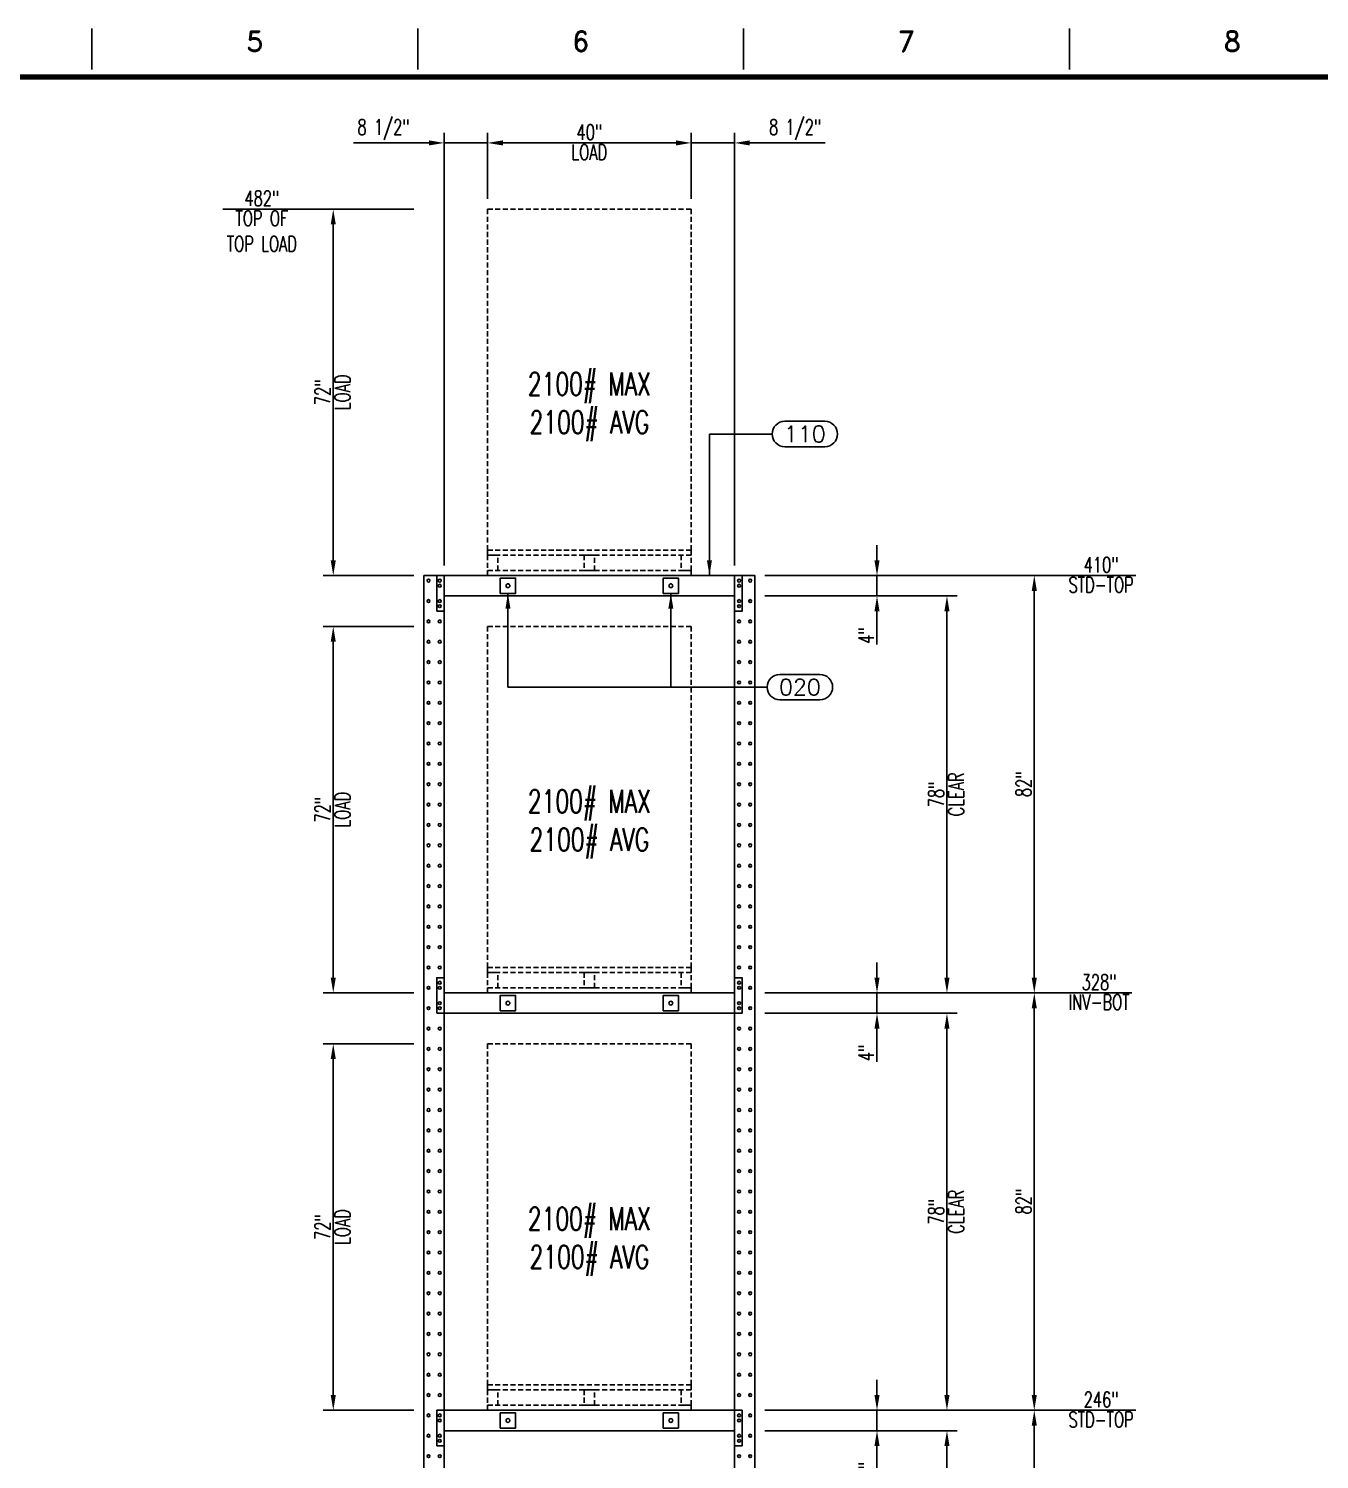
# Model space of a CAD drawing. Extents: x -224 to 820, y -160 to 534.
# Drawn here: x 29.2 to 282.7, y 236.4 to 517.5 of the extents above; entities that cross this region are included whole.
import ezdxf
from ezdxf.enums import TextEntityAlignment as Align

# ---------------------------------------------------------------- set-up
doc = ezdxf.new("R2010")
doc.units = 0
doc.header["$LTSCALE"] = 8
doc.header["$MEASUREMENT"] = 0
doc.linetypes.add('HIDDEN2', pattern=[0.1875, 0.125, -0.0625])
doc.layers.get('DEFPOINTS').update_dxf_attribs({"linetype": 'CONTINUOUS'})
for name, color, linetype in [('BORD', 15, 'CONTINUOUS'), ('FDIM', 2, 'CONTINUOUS'), ('RACKDIM', 7, 'CONTINUOUS'), ('RACKLOAD', 254, 'HIDDEN2'), ('RACKPALLET', 254, 'HIDDEN2'), ('RACKSHELF', 20, 'CONTINUOUS'), ('RACKUPRIGHT', 180, 'CONTINUOUS'), ('TEXTL', 3, 'CONTINUOUS')]:
    doc.layers.add(name, color=color, linetype=linetype)
doc.styles.add('2thirds', font='romans.shx', dxfattribs={"width": 0.7})
doc.styles.add('DCMARCH', font='stylu.ttf', dxfattribs={"width": 0.75, "oblique": 15})
doc.styles.add('ROMAND', font='ROMAND')
doc.styles.add('SIMPLEX', font='SIMPLEX')
doc.dimstyles.new('2tfrac16', dxfattribs={"dimscale": 32, "dimtxt": 0.0938, "dimasz": 0.0938, "dimexe": 0.0625, "dimexo": 0.0625, "dimgap": 0.01, "dimtad": 1, "dimdec": 4, "dimzin": 1, "dimdsep": 46, "dimlunit": 5, "dimtxsty": '2thirds', "dimcen": 0.09, "dimclrd": 256, "dimclre": 256, "dimclrt": 256, "dimadec": 0, "dimazin": 0, "dimtfac": 0.75, "dimtdec": 4, "dimtmove": 0, "dimatfit": 0, "dimfxl": 0, "dimfrac": 2, "dimtolj": 1, "dimtzin": 0, "dimarcsym": 0})
doc.dimstyles.new('2tfrac32', dxfattribs={"dimscale": 32, "dimtxt": 0.0938, "dimasz": 0.0938, "dimexe": 0.0625, "dimexo": 0.0625, "dimgap": 0.01, "dimtad": 1, "dimdec": 5, "dimzin": 1, "dimdsep": 46, "dimlunit": 5, "dimtxsty": '2thirds', "dimcen": 0.09, "dimclrd": 256, "dimclre": 256, "dimclrt": 256, "dimadec": 0, "dimazin": 0, "dimtfac": 0.75, "dimtdec": 4, "dimtmove": 0, "dimatfit": 0, "dimfxl": 0, "dimfrac": 2, "dimtolj": 1, "dimtzin": 0, "dimarcsym": 0})

# ---------------------------------------------------------------- blocks, each defined once
blk = doc.blocks.new('sbord_d')
at = {"layer": 'BORD'}
for p, q in [((8, 20.0625), (8, 20.3125)), ((10, 20.0625), (10, 20.3125)), ((12, 20.0625), (12, 20.3125)), ((14, 20.0625), (14, 20.3125))]:
    blk.add_line(p, q, dxfattribs=at)
at = {"layer": 'BORD', "const_width": 0.0313}
blk.add_lwpolyline([(-0.0156, -0.0156), (32.0156, -0.0156), (32.0156, 20.0156), (-0.0156, 20.0156)], close=True, dxfattribs=at)
at = {"layer": 'BORD', "style": 'ROMAND'}
for s, p in [('5', (9, 20.2344)), ('6', (11, 20.2344)), ('7', (13, 20.2344)), ('8', (15, 20.2344))]:
    blk.add_text(s, height=0.125, dxfattribs=at).set_placement(p, align=Align.MIDDLE)
at = {"layer": 'TEXTL', "flags": 8}
for tag, height, style, p in [('TITLE1', 0.1562, 'SIMPLEX', (30.2656, 2.776)), ('TITLE2', 0.1562, 'SIMPLEX', (30.2656, 2.4427)), ('CHK', 0.0938, 'SIMPLEX', (29.8281, 0.8828)), ('APP', 0.0938, 'SIMPLEX', (30.7031, 0.8828)), ('JOB#', 0.125, 'ROMAND', (30.1198, 0.1328)), ('SHT', 0.125, 'ROMAND', (31.1927, 0.1328)), ('REV', 0.125, 'ROMAND', (31.7891, 0.1328))]:
    blk.add_attdef(tag, text='', height=height, dxfattribs=dict(at, style=style)).set_placement(p, align=Align.MIDDLE)
at = {"layer": 'TEXTL', "style": 'SIMPLEX', "flags": 8}
for tag, height, p in [('CUSTOMER', 0.1562, (30.2656, 1.6968)), ('LOCATION', 0.125, (30.2656, 1.3635)), ('REVC', 0.0781, (20.2594, 0.9448)), ('CCHK', 0.0781, (27.2554, 0.9434)), ('REVB', 0.0781, (20.2594, 0.6948)), ('BCHK', 0.0781, (27.2554, 0.6834)), ('REVA', 0.0781, (20.2594, 0.4448)), ('ACHK', 0.0781, (27.2554, 0.4434))]:
    blk.add_attdef(tag, text='', height=height, dxfattribs=at).set_placement(p, align=Align.CENTER)
at = {"layer": 'TEXTL', "flags": 8}
for tag, p, height, style in [('REVCDESC', (20.6253, 0.9434), 0.0781, 'SIMPLEX'), ('REVBDESC', (20.6253, 0.6834), 0.0781, 'SIMPLEX'), ('REVADESC', (20.6253, 0.4434), 0.0781, 'SIMPLEX'), ('DWG#', (30.0549, -0.5661), 0.0938, 'ROMAND')]:
    blk.add_attdef(tag, p, '', height=height, dxfattribs=dict(at, style=style))
at = {"layer": 'TEXTL', "style": 'DCMARCH', "oblique": 15, "width": 0.75, "flags": 8}
for tag, p in [('CBY', (26.7554, 0.9434)), ('BBY', (26.7554, 0.6834)), ('ABY', (26.7554, 0.4434))]:
    blk.add_attdef(tag, text='', height=0.0781, dxfattribs=at).set_placement(p, align=Align.CENTER)
at = {"layer": 'TEXTL', "style": 'SIMPLEX', "flags": 8}
for tag, height, width, p, p2 in [('CAPP', 0.0781, 1.292308, (27.5883, 0.9437), (27.9633, 0.9437)), ('CDT', 0.0781, 1.866, (28.0712, 0.9434), (28.46, 0.9434)), ('SCALE', 0.0938, 1.702732, (31.2344, 0.8374), (31.9413, 0.8374)), ('BAPP', 0.0781, 1.292308, (27.5883, 0.6834), (27.9633, 0.6834)), ('BDT', 0.0781, 1.866, (28.0712, 0.6831), (28.46, 0.6831)), ('DATE', 0.0938, 2.134634, (28.6094, 0.4624), (29.3146, 0.4624)), ('CHKDT', 0.0938, 1.555556, (29.4844, 0.4624), (30.1719, 0.4624)), ('APPDT', 0.0938, 1.555556, (30.3594, 0.4624), (31.0469, 0.4624)), ('PLOT#', 0.0938, 8.555556, (31.2344, 0.4624), (31.9219, 0.4624)), ('AAPP', 0.0781, 1.275949, (27.5881, 0.4434), (27.9631, 0.4434)), ('ADT', 0.0781, 1.833263, (28.0712, 0.4434), (28.46, 0.4434))]:
    blk.add_attdef(tag, text='', height=height, dxfattribs=dict(at, width=width)).set_placement(p, p2, align=Align.FIT)
at = {"layer": 'TEXTL', "style": 'DCMARCH', "oblique": 15, "width": 0.75, "flags": 8}
blk.add_attdef('DRBY', (28.5931, 0.8208), '', height=0.125, dxfattribs=at)
blk = doc.blocks.new('*D167')
at = {"layer": 'DEFPOINTS', "color": 0}
for p in [(171.82, 246), (171.82, 242), (195.82, 242)]:
    blk.add_point(p, dxfattribs=at)
at = {"layer": 'RACKDIM', "lineweight": -2}
for p, q in [((195.82, 249), (195.82, 252)), ((173.82, 246), (197.82, 246)), ((195.82, 246), (195.82, 242)), ((173.82, 242), (197.82, 242)), ((195.82, 239), (195.82, 232.46))]:
    blk.add_line(p, q, dxfattribs=at)
at = {"layer": 'RACKDIM'}
for points in [[(195.32, 249), (196.32, 249), (195.82, 246)], [(195.32, 239), (196.32, 239), (195.82, 242)]]:
    blk.add_solid(points, dxfattribs=at)
at = {"layer": 'RACKDIM', "insert": (193.72, 234.23), "char_height": 3.002, "attachment_point": 5, "rotation": 89.9998, "style": '2thirds'}
blk.add_mtext('\\A1;4"', dxfattribs=at)
blk = doc.blocks.new('*D166')
at = {"layer": 'DEFPOINTS', "color": 0}
for p in [(171.82, 242), (171.82, 164), (209.56, 164)]:
    blk.add_point(p, dxfattribs=at)
at = {"layer": 'RACKDIM', "lineweight": -2}
for p, q in [((173.82, 242), (211.56, 242)), ((209.56, 239), (209.56, 167)), ((173.82, 164), (211.56, 164))]:
    blk.add_line(p, q, dxfattribs=at)
at = {"layer": 'RACKDIM'}
for points in [[(209.06, 239), (210.06, 239), (209.56, 242)], [(209.06, 167), (210.06, 167), (209.56, 164)]]:
    blk.add_solid(points, dxfattribs=at)
at = {"layer": 'RACKDIM', "char_height": 3.002, "attachment_point": 5, "rotation": 89.9998, "style": '2thirds'}
for s, insert in [('\\A1;CLEAR', (211.38, 203)), ('\\A1;78"', (207.46, 203))]:
    blk.add_mtext(s, dxfattribs=dict(at, insert=insert))
blk = doc.blocks.new('*D165')
at = {"layer": 'DEFPOINTS', "color": 0}
for p in [(171.82, 246), (171.82, 164), (226.72, 164)]:
    blk.add_point(p, dxfattribs=at)
at = {"layer": 'RACKDIM', "lineweight": -2}
for p, q in [((173.82, 246), (228.72, 246)), ((226.72, 243), (226.72, 167)), ((173.82, 164), (228.72, 164))]:
    blk.add_line(p, q, dxfattribs=at)
at = {"layer": 'RACKDIM'}
for points in [[(226.22, 243), (227.22, 243), (226.72, 246)], [(226.22, 167), (227.22, 167), (226.72, 164)]]:
    blk.add_solid(points, dxfattribs=at)
at = {"layer": 'RACKDIM', "insert": (224.62, 205), "char_height": 3.002, "attachment_point": 5, "rotation": 89.9998, "style": '2thirds'}
blk.add_mtext('\\A1;82"', dxfattribs=at)
blk = doc.blocks.new('*D164')
at = {"layer": 'DEFPOINTS', "color": 0}
for p in [(171.82, 246), (232.72, 246), (108.82, 0)]:
    blk.add_point(p, dxfattribs=at)
at = {"layer": 'RACKDIM', "lineweight": -2}
blk.add_line((173.82, 246), (246.65, 246), dxfattribs=at)
at = {"layer": 'RACKDIM', "attachment_point": 5, "style": '2thirds'}
for s, insert, char_height in [('\\A1;246"', (239.85, 248.11), 3.002), ('\\A1;STD-TOP', (239.85, 244.18), 3.0016)]:
    blk.add_mtext(s, dxfattribs=dict(at, insert=insert, char_height=char_height))
blk = doc.blocks.new('*D163')
at = {"layer": 'DEFPOINTS', "color": 0}
for p in [(171.82, 328), (171.82, 324), (195.82, 324)]:
    blk.add_point(p, dxfattribs=at)
at = {"layer": 'RACKDIM', "lineweight": -2}
for p, q in [((195.82, 331), (195.82, 334)), ((173.82, 328), (197.82, 328)), ((195.82, 328), (195.82, 324)), ((173.82, 324), (197.82, 324)), ((195.82, 321), (195.82, 314.46))]:
    blk.add_line(p, q, dxfattribs=at)
at = {"layer": 'RACKDIM'}
for points in [[(195.32, 331), (196.32, 331), (195.82, 328)], [(195.32, 321), (196.32, 321), (195.82, 324)]]:
    blk.add_solid(points, dxfattribs=at)
at = {"layer": 'RACKDIM', "insert": (193.72, 316.23), "char_height": 3.002, "attachment_point": 5, "rotation": 89.9998, "style": '2thirds'}
blk.add_mtext('\\A1;4"', dxfattribs=at)
blk = doc.blocks.new('*D162')
at = {"layer": 'DEFPOINTS', "color": 0}
for p in [(171.82, 324), (171.82, 246), (209.56, 246)]:
    blk.add_point(p, dxfattribs=at)
at = {"layer": 'RACKDIM', "lineweight": -2}
for p, q in [((173.82, 324), (211.56, 324)), ((209.56, 321), (209.56, 249)), ((173.82, 246), (211.56, 246))]:
    blk.add_line(p, q, dxfattribs=at)
at = {"layer": 'RACKDIM'}
for points in [[(209.06, 321), (210.06, 321), (209.56, 324)], [(209.06, 249), (210.06, 249), (209.56, 246)]]:
    blk.add_solid(points, dxfattribs=at)
at = {"layer": 'RACKDIM', "char_height": 3.002, "attachment_point": 5, "rotation": 89.9998, "style": '2thirds'}
for s, insert in [('\\A1;78"', (207.46, 285)), ('\\A1;CLEAR', (211.38, 285))]:
    blk.add_mtext(s, dxfattribs=dict(at, insert=insert))
blk = doc.blocks.new('*D161')
at = {"layer": 'DEFPOINTS', "color": 0}
for p in [(171.82, 328), (171.82, 246), (226.72, 246)]:
    blk.add_point(p, dxfattribs=at)
at = {"layer": 'RACKDIM', "lineweight": -2}
for p, q in [((173.82, 328), (228.72, 328)), ((226.72, 325), (226.72, 249)), ((173.82, 246), (228.72, 246))]:
    blk.add_line(p, q, dxfattribs=at)
at = {"layer": 'RACKDIM'}
for points in [[(226.22, 325), (227.22, 325), (226.72, 328)], [(226.22, 249), (227.22, 249), (226.72, 246)]]:
    blk.add_solid(points, dxfattribs=at)
at = {"layer": 'RACKDIM', "insert": (224.62, 287), "char_height": 3.002, "attachment_point": 5, "rotation": 89.9998, "style": '2thirds'}
blk.add_mtext('\\A1;82"', dxfattribs=at)
blk = doc.blocks.new('*D160')
at = {"layer": 'DEFPOINTS', "color": 0}
for p in [(171.82, 328), (232.72, 328), (108.82, 0)]:
    blk.add_point(p, dxfattribs=at)
at = {"layer": 'RACKDIM', "lineweight": -2}
for p, q in [((173.82, 328), (220.72, 328)), ((220.72, 328), (226.72, 328)), ((226.72, 328), (245.85, 328))]:
    blk.add_line(p, q, dxfattribs=at)
at = {"layer": 'RACKDIM', "attachment_point": 5, "style": '2thirds'}
for s, insert, char_height in [('\\A1;328"', (239.45, 330.11), 3.002), ('\\A1;INV-BOT', (239.45, 326.18), 3.0016)]:
    blk.add_mtext(s, dxfattribs=dict(at, insert=insert, char_height=char_height))
blk = doc.blocks.new('*D159')
at = {"layer": 'DEFPOINTS', "color": 0}
for p in [(171.82, 410), (171.82, 406), (195.82, 406)]:
    blk.add_point(p, dxfattribs=at)
at = {"layer": 'RACKDIM', "lineweight": -2}
for p, q in [((195.82, 413), (195.82, 416)), ((173.82, 410), (197.82, 410)), ((195.82, 410), (195.82, 406)), ((173.82, 406), (197.82, 406)), ((195.82, 403), (195.82, 396.46))]:
    blk.add_line(p, q, dxfattribs=at)
at = {"layer": 'RACKDIM'}
for points in [[(195.32, 413), (196.32, 413), (195.82, 410)], [(195.32, 403), (196.32, 403), (195.82, 406)]]:
    blk.add_solid(points, dxfattribs=at)
at = {"layer": 'RACKDIM', "insert": (193.72, 398.23), "char_height": 3.002, "attachment_point": 5, "rotation": 89.9998, "style": '2thirds'}
blk.add_mtext('\\A1;4"', dxfattribs=at)
blk = doc.blocks.new('*D158')
at = {"layer": 'DEFPOINTS', "color": 0}
for p in [(171.82, 406), (171.82, 328), (209.56, 328)]:
    blk.add_point(p, dxfattribs=at)
at = {"layer": 'RACKDIM', "lineweight": -2}
for p, q in [((173.82, 406), (211.56, 406)), ((209.56, 403), (209.56, 331)), ((173.82, 328), (211.56, 328))]:
    blk.add_line(p, q, dxfattribs=at)
at = {"layer": 'RACKDIM'}
for points in [[(209.06, 403), (210.06, 403), (209.56, 406)], [(209.06, 331), (210.06, 331), (209.56, 328)]]:
    blk.add_solid(points, dxfattribs=at)
at = {"layer": 'RACKDIM', "char_height": 3.002, "attachment_point": 5, "rotation": 89.9998, "style": '2thirds'}
for s, insert in [('\\A1;CLEAR', (211.38, 367)), ('\\A1;78"', (207.46, 367))]:
    blk.add_mtext(s, dxfattribs=dict(at, insert=insert))
blk = doc.blocks.new('*D157')
at = {"layer": 'DEFPOINTS', "color": 0}
for p in [(171.82, 410), (171.82, 328), (226.72, 328)]:
    blk.add_point(p, dxfattribs=at)
at = {"layer": 'RACKDIM', "lineweight": -2}
for p, q in [((173.82, 410), (228.72, 410)), ((226.72, 407), (226.72, 331)), ((173.82, 328), (228.72, 328))]:
    blk.add_line(p, q, dxfattribs=at)
at = {"layer": 'RACKDIM'}
for points in [[(226.22, 407), (227.22, 407), (226.72, 410)], [(226.22, 331), (227.22, 331), (226.72, 328)]]:
    blk.add_solid(points, dxfattribs=at)
at = {"layer": 'RACKDIM', "insert": (224.62, 369), "char_height": 3.002, "attachment_point": 5, "rotation": 89.9998, "style": '2thirds'}
blk.add_mtext('\\A1;82"', dxfattribs=at)
blk = doc.blocks.new('*D156')
at = {"layer": 'DEFPOINTS', "color": 0}
for p in [(171.82, 410), (232.72, 410), (108.82, 0)]:
    blk.add_point(p, dxfattribs=at)
at = {"layer": 'RACKDIM', "lineweight": -2}
for p, q in [((173.82, 410), (220.72, 410)), ((220.72, 410), (226.72, 410)), ((226.72, 410), (246.65, 410))]:
    blk.add_line(p, q, dxfattribs=at)
at = {"layer": 'RACKDIM', "attachment_point": 5, "style": '2thirds'}
for s, insert, char_height in [('\\A1;410"', (239.85, 412.11), 3.002), ('\\A1;STD-TOP', (239.85, 408.18), 3.0016)]:
    blk.add_mtext(s, dxfattribs=dict(at, insert=insert, char_height=char_height))
blk = doc.blocks.new('*D135')
at = {"layer": 'DEFPOINTS', "color": 0}
for p in [(89.01, 318), (106.82, 318), (106.82, 246)]:
    blk.add_point(p, dxfattribs=at)
at = {"layer": 'RACKDIM', "lineweight": -2}
for p, q in [((104.82, 318), (87.01, 318)), ((89.01, 249), (89.01, 315)), ((104.82, 246), (87.01, 246))]:
    blk.add_line(p, q, dxfattribs=at)
at = {"layer": 'RACKDIM'}
for points in [[(88.51, 315), (89.51, 315), (89.01, 318)], [(88.51, 249), (89.51, 249), (89.01, 246)]]:
    blk.add_solid(points, dxfattribs=at)
at = {"layer": 'RACKDIM', "char_height": 3.002, "attachment_point": 5, "rotation": 89.9998, "style": '2thirds'}
for s, insert in [('\\A1;72"', (86.91, 282)), ('\\A1;LOAD', (90.83, 282))]:
    blk.add_mtext(s, dxfattribs=dict(at, insert=insert))
blk = doc.blocks.new('*D134')
at = {"layer": 'DEFPOINTS', "color": 0}
for p in [(89.01, 400), (106.82, 400), (106.82, 328)]:
    blk.add_point(p, dxfattribs=at)
at = {"layer": 'RACKDIM', "lineweight": -2}
for p, q in [((104.82, 400), (87.01, 400)), ((89.01, 331), (89.01, 397)), ((104.82, 328), (87.01, 328))]:
    blk.add_line(p, q, dxfattribs=at)
at = {"layer": 'RACKDIM'}
for points in [[(88.51, 397), (89.51, 397), (89.01, 400)], [(88.51, 331), (89.51, 331), (89.01, 328)]]:
    blk.add_solid(points, dxfattribs=at)
at = {"layer": 'RACKDIM', "char_height": 3.002, "attachment_point": 5, "rotation": 89.9998, "style": '2thirds'}
for s, insert in [('\\A1;72"', (86.91, 364)), ('\\A1;LOAD', (90.83, 364))]:
    blk.add_mtext(s, dxfattribs=dict(at, insert=insert))
blk = doc.blocks.new('*D133')
at = {"layer": 'DEFPOINTS', "color": 0}
for p in [(89.01, 482), (106.82, 482), (106.82, 410)]:
    blk.add_point(p, dxfattribs=at)
at = {"layer": 'RACKDIM', "lineweight": -2}
for p, q in [((104.82, 482), (87.01, 482)), ((89.01, 413), (89.01, 479)), ((104.82, 410), (87.01, 410))]:
    blk.add_line(p, q, dxfattribs=at)
at = {"layer": 'RACKDIM'}
for points in [[(88.51, 479), (89.51, 479), (89.01, 482)], [(88.51, 413), (89.51, 413), (89.01, 410)]]:
    blk.add_solid(points, dxfattribs=at)
at = {"layer": 'RACKDIM', "char_height": 3.002, "attachment_point": 5, "rotation": 89.9998, "style": '2thirds'}
for s, insert in [('\\A1;72"', (86.91, 446)), ('\\A1;LOAD', (90.83, 446))]:
    blk.add_mtext(s, dxfattribs=dict(at, insert=insert))
blk = doc.blocks.new('*D132')
at = {"layer": 'DEFPOINTS', "color": 0}
for p in [(110.82, 495), (119.32, 482), (110.82, 410)]:
    blk.add_point(p, dxfattribs=at)
at = {"layer": 'RACKDIM', "lineweight": -2}
for p, q in [((107.82, 495), (92.98, 495)), ((110.82, 412), (110.82, 497)), ((119.32, 495), (110.82, 495)), ((119.32, 484), (119.32, 497)), ((122.33, 495), (125.33, 495))]:
    blk.add_line(p, q, dxfattribs=at)
at = {"layer": 'RACKDIM'}
for points in [[(107.82, 495.5), (107.82, 494.5), (110.82, 495)], [(122.33, 495.5), (122.33, 494.5), (119.32, 495)]]:
    blk.add_solid(points, dxfattribs=at)
at = {"layer": 'RACKDIM', "insert": (98.9, 497.61), "char_height": 3.002, "attachment_point": 5, "style": '2thirds'}
blk.add_mtext('\\A1;8 1/2"', dxfattribs=at)
blk = doc.blocks.new('*D131')
at = {"layer": 'DEFPOINTS', "color": 0}
for p in [(159.32, 495), (119.32, 482), (159.32, 482)]:
    blk.add_point(p, dxfattribs=at)
at = {"layer": 'RACKDIM', "lineweight": -2}
for p, q in [((119.32, 484), (119.32, 497)), ((122.33, 495), (156.32, 495)), ((159.32, 484), (159.32, 497))]:
    blk.add_line(p, q, dxfattribs=at)
at = {"layer": 'RACKDIM'}
for points in [[(122.33, 495.5), (122.33, 494.5), (119.32, 495)], [(156.32, 495.5), (156.32, 494.5), (159.32, 495)]]:
    blk.add_solid(points, dxfattribs=at)
at = {"layer": 'RACKDIM', "char_height": 3.002, "attachment_point": 5, "style": '2thirds'}
for s, insert in [('\\A1;40"', (139.32, 497.11)), ('\\A1;LOAD', (139.32, 493.18))]:
    blk.add_mtext(s, dxfattribs=dict(at, insert=insert))
blk = doc.blocks.new('*D130')
at = {"layer": 'DEFPOINTS', "color": 0}
for p in [(167.82, 495), (159.32, 482), (167.82, 410)]:
    blk.add_point(p, dxfattribs=at)
at = {"layer": 'RACKDIM', "lineweight": -2}
for p, q in [((156.32, 495), (153.32, 495)), ((159.32, 484), (159.32, 497)), ((159.32, 495), (167.82, 495)), ((167.82, 412), (167.82, 497)), ((170.83, 495), (185.67, 495))]:
    blk.add_line(p, q, dxfattribs=at)
at = {"layer": 'RACKDIM'}
for points in [[(156.32, 495.5), (156.32, 494.5), (159.32, 495)], [(170.83, 495.5), (170.83, 494.5), (167.82, 495)]]:
    blk.add_solid(points, dxfattribs=at)
at = {"layer": 'RACKDIM', "insert": (179.75, 497.61), "char_height": 3.002, "attachment_point": 5, "style": '2thirds'}
blk.add_mtext('\\A1;8 1/2"', dxfattribs=at)
blk = doc.blocks.new('*D129')
at = {"layer": 'DEFPOINTS', "color": 0}
for p in [(83.01, 482), (106.82, 482), (110.82, 0)]:
    blk.add_point(p, dxfattribs=at)
at = {"layer": 'RACKDIM', "lineweight": -2}
blk.add_line((104.82, 482), (67.29, 482), dxfattribs=at)
at = {"layer": 'RACKDIM', "char_height": 3.002, "attachment_point": 5, "style": '2thirds'}
for s, insert in [('\\A1;482"', (74.99, 484.11)), ('\\A1;TOP OF\\PTOP LOAD', (74.99, 477.68))]:
    blk.add_mtext(s, dxfattribs=dict(at, insert=insert))

msp = doc.modelspace()

# ---------------------------------------------------------------- linework, layer by layer
at = {"layer": 'FDIM'}
for points in [[(177.7039, 435.3199, -1), (177.7039, 440.3035), (185.58089, 440.3035, -1), (185.58089, 435.3199)], [(176.73309, 385.58671, -1), (176.73309, 390.57031), (184.61009, 390.57031, -1), (184.61009, 385.58671)]]:
    msp.add_lwpolyline(points, format="xyb", close=True, dxfattribs=at)
at = {"layer": 'RACKLOAD'}
for points in [[(119.3243, 415), (159.3243, 415), (159.3243, 482), (119.3243, 482), (119.3243, 415)], [(119.3243, 333), (159.3243, 333), (159.3243, 400), (119.3243, 400), (119.3243, 333)], [(119.3243, 251), (159.3243, 251), (159.3243, 318), (119.3243, 318), (119.3243, 251)]]:
    msp.add_lwpolyline(points, dxfattribs=at)
at = {"layer": 'RACKPALLET'}
for points in [[(119.3243, 414), (159.3243, 414), (159.3243, 415), (119.3243, 415), (119.3243, 414)], [(119.3243, 411), (121.3243, 411), (121.3243, 414), (119.3243, 414), (119.3243, 411)], [(138.3243, 411), (140.3243, 411), (140.3243, 414), (138.3243, 414), (138.3243, 411)], [(157.3243, 411), (159.3243, 411), (159.3243, 414), (157.3243, 414), (157.3243, 411)], [(119.3243, 410), (159.3243, 410), (159.3243, 411), (119.3243, 411), (119.3243, 410)], [(119.3243, 332), (159.3243, 332), (159.3243, 333), (119.3243, 333), (119.3243, 332)], [(119.3243, 329), (121.3243, 329), (121.3243, 332), (119.3243, 332), (119.3243, 329)], [(138.3243, 329), (140.3243, 329), (140.3243, 332), (138.3243, 332), (138.3243, 329)], [(157.3243, 329), (159.3243, 329), (159.3243, 332), (157.3243, 332), (157.3243, 329)], [(119.3243, 328), (159.3243, 328), (159.3243, 329), (119.3243, 329), (119.3243, 328)], [(119.3243, 250), (159.3243, 250), (159.3243, 251), (119.3243, 251), (119.3243, 250)], [(119.3243, 247), (121.3243, 247), (121.3243, 250), (119.3243, 250), (119.3243, 247)], [(138.3243, 247), (140.3243, 247), (140.3243, 250), (138.3243, 250), (138.3243, 247)], [(157.3243, 247), (159.3243, 247), (159.3243, 250), (157.3243, 250), (157.3243, 247)], [(119.3243, 246), (159.3243, 246), (159.3243, 247), (119.3243, 247), (119.3243, 246)]]:
    msp.add_lwpolyline(points, dxfattribs=at)
at = {"layer": 'RACKSHELF'}
for points in [[(109.3243, 403), (110.8243, 403), (110.8243, 410), (109.3243, 410), (109.3243, 403)], [(110.8243, 406), (167.8243, 406), (167.8243, 410), (110.8243, 410), (110.8243, 406)], [(121.8243, 406.5), (124.8243, 406.5), (124.8243, 409.5), (121.8243, 409.5), (121.8243, 406.5)], [(153.8243, 406.5), (156.8243, 406.5), (156.8243, 409.5), (153.8243, 409.5), (153.8243, 406.5)], [(167.8243, 403), (169.3243, 403), (169.3243, 410), (167.8243, 410), (167.8243, 403)], [(109.3243, 324), (110.8243, 324), (110.8243, 331), (109.3243, 331), (109.3243, 324)], [(167.8243, 324), (169.3243, 324), (169.3243, 331), (167.8243, 331), (167.8243, 324)], [(110.8243, 324), (167.8243, 324), (167.8243, 328), (110.8243, 328), (110.8243, 324)], [(121.8243, 324.5), (124.8243, 324.5), (124.8243, 327.5), (121.8243, 327.5), (121.8243, 324.5)], [(153.8243, 324.5), (156.8243, 324.5), (156.8243, 327.5), (153.8243, 327.5), (153.8243, 324.5)], [(109.3243, 239), (110.8243, 239), (110.8243, 246), (109.3243, 246), (109.3243, 239)], [(110.8243, 242), (167.8243, 242), (167.8243, 246), (110.8243, 246), (110.8243, 242)], [(121.8243, 242.5), (124.8243, 242.5), (124.8243, 245.5), (121.8243, 245.5), (121.8243, 242.5)], [(153.8243, 242.5), (156.8243, 242.5), (156.8243, 245.5), (153.8243, 245.5), (153.8243, 242.5)], [(167.8243, 239), (169.3243, 239), (169.3243, 246), (167.8243, 246), (167.8243, 239)]]:
    msp.add_lwpolyline(points, dxfattribs=at)
for centre, radius in [((109.91805, 409), 0.28125), ((109.91805, 408), 0.28125), ((123.3243, 408), 0.375), ((155.3243, 408), 0.375), ((168.73055, 409), 0.28125), ((168.73055, 408), 0.28125), ((109.91805, 405), 0.28125), ((168.73055, 405), 0.28125), ((109.91805, 404), 0.28125), ((168.73055, 404), 0.28125), ((109.91805, 330), 0.28125), ((109.91805, 329), 0.28125), ((168.73055, 330), 0.28125), ((168.73055, 329), 0.28125), ((109.91805, 326), 0.28125), ((123.3243, 326), 0.375), ((155.3243, 326), 0.375), ((168.73055, 326), 0.28125), ((109.91805, 325), 0.28125), ((168.73055, 325), 0.28125), ((109.91805, 245), 0.28125), ((168.73055, 245), 0.28125), ((109.91805, 244), 0.28125), ((123.3243, 244), 0.375), ((155.3243, 244), 0.375), ((168.73055, 244), 0.28125), ((109.91805, 241), 0.28125), ((109.91805, 240), 0.28125), ((168.73055, 241), 0.28125), ((168.73055, 240), 0.28125)]:
    msp.add_circle(centre, radius, dxfattribs=at)
at = {"layer": 'RACKUPRIGHT'}
for points in [[(106.8243, 0.5), (110.8243, 0.5), (110.8243, 410), (106.8243, 410), (106.8243, 0.5)], [(167.8243, 0.5), (171.8243, 0.5), (171.8243, 410), (167.8243, 410), (167.8243, 0.5)]]:
    msp.add_lwpolyline(points, dxfattribs=at)
for centre in [(107.73055, 409), (109.91805, 409), (168.73055, 409), (170.91805, 409), (107.73055, 405), (109.91805, 405), (168.73055, 405), (170.91805, 405), (107.73055, 401), (109.91805, 401), (168.73055, 401), (170.91805, 401), (107.73055, 397), (109.91805, 397), (168.73055, 397), (170.91805, 397), (107.73055, 393), (109.91805, 393), (168.73055, 393), (170.91805, 393), (107.73055, 389), (109.91805, 389), (168.73055, 389), (170.91805, 389), (107.73055, 385), (109.91805, 385), (168.73055, 385), (170.91805, 385), (107.73055, 381), (109.91805, 381), (168.73055, 381), (170.91805, 381), (107.73055, 377), (109.91805, 377), (168.73055, 377), (170.91805, 377), (107.73055, 373), (109.91805, 373), (168.73055, 373), (170.91805, 373), (107.73055, 369), (109.91805, 369), (168.73055, 369), (170.91805, 369), (107.73055, 365), (109.91805, 365), (168.73055, 365), (170.91805, 365), (107.73055, 361), (109.91805, 361), (168.73055, 361), (170.91805, 361), (107.73055, 357), (109.91805, 357), (168.73055, 357), (170.91805, 357), (107.73055, 353), (109.91805, 353), (168.73055, 353), (170.91805, 353), (107.73055, 349), (109.91805, 349), (168.73055, 349), (170.91805, 349), (107.73055, 345), (109.91805, 345), (168.73055, 345), (170.91805, 345), (107.73055, 341), (109.91805, 341), (168.73055, 341), (170.91805, 341), (107.73055, 337), (109.91805, 337), (168.73055, 337), (170.91805, 337), (107.73055, 333), (109.91805, 333), (168.73055, 333), (170.91805, 333), (107.73055, 329), (109.91805, 329), (168.73055, 329), (170.91805, 329), (107.73055, 325), (109.91805, 325), (168.73055, 325), (170.91805, 325), (107.73055, 321), (109.91805, 321), (168.73055, 321), (170.91805, 321), (107.73055, 317), (109.91805, 317), (168.73055, 317), (170.91805, 317), (107.73055, 313), (109.91805, 313), (168.73055, 313), (170.91805, 313), (107.73055, 309), (109.91805, 309), (168.73055, 309), (170.91805, 309), (107.73055, 305), (109.91805, 305), (168.73055, 305), (170.91805, 305), (107.73055, 301), (109.91805, 301), (168.73055, 301), (170.91805, 301), (107.73055, 297), (109.91805, 297), (168.73055, 297), (170.91805, 297), (107.73055, 293), (109.91805, 293), (168.73055, 293), (170.91805, 293), (107.73055, 289), (109.91805, 289), (168.73055, 289), (170.91805, 289), (107.73055, 285), (109.91805, 285), (168.73055, 285), (170.91805, 285), (107.73055, 281), (109.91805, 281), (168.73055, 281), (170.91805, 281), (107.73055, 277), (109.91805, 277), (168.73055, 277), (170.91805, 277), (107.73055, 273), (109.91805, 273), (168.73055, 273), (170.91805, 273), (107.73055, 269), (109.91805, 269), (168.73055, 269), (170.91805, 269), (107.73055, 265), (109.91805, 265), (168.73055, 265), (170.91805, 265), (107.73055, 261), (109.91805, 261), (168.73055, 261), (170.91805, 261), (107.73055, 257), (109.91805, 257), (168.73055, 257), (170.91805, 257), (107.73055, 253), (109.91805, 253), (168.73055, 253), (170.91805, 253), (107.73055, 249), (109.91805, 249), (168.73055, 249), (170.91805, 249), (107.73055, 245), (109.91805, 245), (168.73055, 245), (170.91805, 245), (107.73055, 241), (109.91805, 241), (168.73055, 241), (170.91805, 241), (107.73055, 237), (109.91805, 237), (168.73055, 237), (170.91805, 237)]:
    msp.add_circle(centre, 0.28125, dxfattribs=at)

# ---------------------------------------------------------------- block references
at = {"layer": 'RACKLOAD', "xscale": 32, "yscale": 32, "zscale": 32}
msp.add_blockref('sbord_d', (-214.38835, -132.54267), dxfattribs=at)

# ---------------------------------------------------------------- texts
at = {"layer": 'FDIM', "style": 'SIMPLEX'}
for s, p in [('110', (181.64239, 437.8117)), ('020', (180.67159, 388.07851))]:
    msp.add_text(s, height=3.2, dxfattribs=at).set_placement(p, align=Align.MIDDLE)
at = {"layer": 'RACKLOAD', "char_height": 4.5, "width": 40, "attachment_point": 5, "style": '2thirds'}
for insert in [(139.3243, 443.14286), (139.3243, 361.14286), (139.3243, 279.14286)]:
    msp.add_mtext('2100# MAX 2100# AVG', dxfattribs=dict(at, insert=insert))

# ---------------------------------------------------------------- dimensions: what is measured, and where the dimension line sits
at = {"layer": 'RACKDIM'}
for base, p1, p2, picture, middle in [((110.8243, 494.99873), (119.3243, 482), (110.8243, 410), '*D132', (98.89811, 497.60566)), ((167.8243, 494.99873), (159.3243, 482), (167.8243, 410), '*D130', (179.75049, 497.60566))]:
    dim = msp.add_linear_dim(base=base, p1=p1, p2=p2, dimstyle='2tfrac16', override={"dimpost": '"'}, dxfattribs=at)
    dim.commit()
    dim.dimension.update_dxf_attribs({"geometry": picture, "text_midpoint": middle})
dim = msp.add_linear_dim(base=(159.3243, 494.99873), p1=(119.3243, 482), p2=(159.3243, 482), text='<>\\XLOAD', dimstyle='2tfrac16', override={"dimpost": '"'}, dxfattribs=at)
dim.commit()
dim.dimension.update_dxf_attribs({"geometry": '*D131', "text_midpoint": (139.3243, 494.99873)})
for feature_location, offset, origin, text, picture, middle in [((106.8243, 482), (-23.8106, 0), (110.8243, 0), '<>\\XTOP OF\\PTOP LOAD', '*D129', (74.98959, 482)), ((171.8243, 410), (60.8979, -0.0002), (108.8243, 0), '<>\\XSTD-TOP', '*D156', (239.84583, 409.9998)), ((171.8243, 328), (60.8979, -0.0002), (108.8243, 0), '<>\\XINV-BOT', '*D160', (239.44561, 327.9998)), ((171.8243, 246), (60.89788, 0), (108.8243, 0), '<>\\XSTD-TOP', '*D164', (239.84581, 246))]:
    dim = msp.add_ordinate_dim(feature_location=feature_location, offset=offset, dtype=0, origin=origin, text=text, dimstyle='2tfrac16', override={"dimpost": '"'}, dxfattribs=at)
    dim.commit()
    dim.dimension.update_dxf_attribs({"geometry": picture, "text_midpoint": middle})
for base, p1, p2, text, picture, middle in [((89.01397, 482.00007), (106.8243, 410), (106.8243, 482), '<>\\XLOAD', '*D133', (89.01383, 446.00007)), ((209.56273, 327.99986), (171.8243, 406), (171.8243, 328), '<>\\XCLEAR', '*D158', (209.56287, 366.99986)), ((89.01397, 400.00007), (106.8243, 328), (106.8243, 400), '<>\\XLOAD', '*D134', (89.01383, 364.00007)), ((209.56273, 245.99986), (171.8243, 324), (171.8243, 246), '<>\\XCLEAR', '*D162', (209.56287, 284.99986)), ((89.01397, 318.00007), (106.8243, 246), (106.8243, 318), '<>\\XLOAD', '*D135', (89.01383, 282.00007)), ((209.56273, 163.99986), (171.8243, 242), (171.8243, 164), '<>\\XCLEAR', '*D166', (209.56287, 202.99986))]:
    dim = msp.add_linear_dim(base=base, p1=p1, p2=p2, angle=269.9997895, text=text, dimstyle='2tfrac16', override={"dimpost": '"'}, dxfattribs=at)
    dim.commit()
    dim.dimension.update_dxf_attribs({"geometry": picture, "text_midpoint": middle})
for base, p1, p2, picture, middle in [((195.82429, 405.99991), (171.8243, 410), (171.8243, 406), '*D159', (193.71759, 398.22595)), ((226.72188, 327.9998), (171.8243, 410), (171.8243, 328), '*D157', (224.61537, 368.99981)), ((195.82429, 323.99991), (171.8243, 328), (171.8243, 324), '*D163', (193.71759, 316.22595)), ((226.72188, 245.9998), (171.8243, 328), (171.8243, 246), '*D161', (224.61537, 286.99981)), ((195.82429, 241.99991), (171.8243, 246), (171.8243, 242), '*D167', (193.71759, 234.22595)), ((226.72188, 163.9998), (171.8243, 246), (171.8243, 164), '*D165', (224.61537, 204.99981))]:
    dim = msp.add_linear_dim(base=base, p1=p1, p2=p2, angle=269.9997895, dimstyle='2tfrac16', override={"dimpost": '"'}, dxfattribs=at)
    dim.commit()
    dim.dimension.update_dxf_attribs({"geometry": picture, "text_midpoint": middle})

# ---------------------------------------------------------------- leaders
at = {"layer": 'FDIM'}
for points in [[(162.90845, 410), (162.90845, 437.8117), (175.2121, 437.8117)], [(123.3243, 406.5), (123.3243, 388.07851), (174.24129, 388.07851)], [(155.3243, 406.5), (155.3243, 388.07851), (174.24129, 388.07851)]]:
    msp.add_leader(points, dimstyle='2tfrac32', override={"dimgap": 0.01, "dimtad": 0}, dxfattribs=at)

doc.saveas('drawing.dxf')
